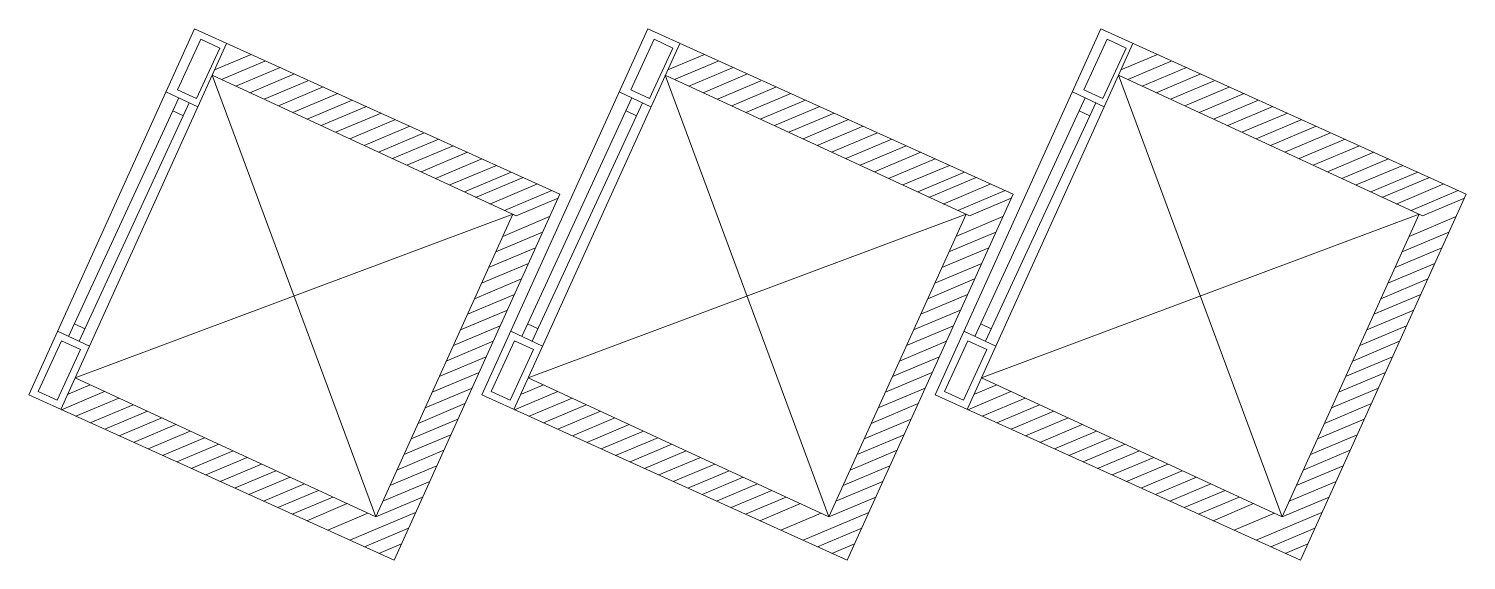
# Model space of a CAD drawing. Header units: metres. Extents: x 7 to 327053, y 40 to 7393807.
# Drawn here: x 6.51 to 12.7, y 40.05 to 42.34 of the extents above.
import ezdxf

# ---------------------------------------------------------------- set-up
doc = ezdxf.new("R2010")
doc.units = ezdxf.units.M
doc.linetypes.add('CONTINUA', pattern=[0])
doc.layers.get('0').update_dxf_attribs({"lineweight": 18})

# ---------------------------------------------------------------- blocks, each defined once
blk = doc.blocks.new('Elevador')
at = {"linetype": 'CONTINUA'}
for p, q in [((326069.6555, 7392813.644), (326068.9418, 7392812.0679)), ((326071.2272, 7392812.9323), (326069.6555, 7392813.644)), ((326070.5135, 7392811.3563), (326068.9418, 7392812.0679))]:
    blk.add_line(p, q, dxfattribs=at)
at = {"color": 0}
for p, q in [((326069.593, 7392813.5061), (326069.7831, 7392813.5862)), ((326069.6234, 7392813.5731), (326069.721, 7392813.6143)), ((326069.5627, 7392813.439), (326069.8452, 7392813.5581)), ((326069.7675, 7392813.4416), (326069.9409, 7392813.5147)), ((326069.5323, 7392813.372), (326069.7341, 7392813.457)), ((326069.857, 7392813.4003), (326070.0313, 7392813.4738)), ((326069.9184, 7392813.3719), (326070.0934, 7392813.4456)), ((326069.5019, 7392813.3049), (326069.7038, 7392813.39)), ((326069.9798, 7392813.3435), (326070.1555, 7392813.4175)), ((326070.0412, 7392813.3151), (326070.2175, 7392813.3894)), ((326069.4716, 7392813.2378), (326069.6734, 7392813.3229)), ((326070.1026, 7392813.2867), (326070.2796, 7392813.3613)), ((326070.164, 7392813.2584), (326070.3417, 7392813.3332)), ((326070.2254, 7392813.23), (326070.4037, 7392813.3051)), ((326070.2868, 7392813.2016), (326070.4658, 7392813.277)), ((326069.4412, 7392813.1708), (326069.643, 7392813.2558)), ((326070.3482, 7392813.1732), (326070.5278, 7392813.2489)), ((326070.4096, 7392813.1448), (326070.5899, 7392813.2208)), ((326069.4109, 7392813.1037), (326069.6127, 7392813.1888)), ((326070.471, 7392813.1165), (326070.652, 7392813.1927)), ((326070.5324, 7392813.0881), (326070.714, 7392813.1646)), ((326070.5938, 7392813.0597), (326070.7761, 7392813.1365)), ((326069.3805, 7392813.0367), (326069.5823, 7392813.1217)), ((326070.6552, 7392813.0313), (326070.8382, 7392813.1084)), ((326070.7167, 7392813.0029), (326070.9002, 7392813.0803)), ((326069.3501, 7392812.9696), (326069.552, 7392813.0547)), ((326070.7781, 7392812.9746), (326070.9623, 7392813.0522)), ((326070.8395, 7392812.9462), (326071.0243, 7392813.0241)), ((326069.3198, 7392812.9026), (326069.5216, 7392812.9876)), ((326071.0895, 7392812.9946), (326070.3763, 7392811.4197)), ((326070.9009, 7392812.9178), (326071.0864, 7392812.996)), ((326071.1056, 7392812.9554), (326071.1873, 7392812.9176)), ((326069.2894, 7392812.8355), (326069.4912, 7392812.9206)), ((326071.2272, 7392812.9323), (326070.5135, 7392811.3563)), ((326070.9623, 7392812.8894), (326071.0574, 7392812.9295)), ((326069.259, 7392812.7685), (326069.4609, 7392812.8535)), ((326069.2287, 7392812.7014), (326069.4305, 7392812.7865)), ((326069.1983, 7392812.6343), (326069.4001, 7392812.7194)), ((326070.9662, 7392812.7224), (326071.1031, 7392812.6582)), ((326071.0049, 7392812.7374), (326071.0864, 7392812.6991)), ((326069.1679, 7392812.5673), (326069.3698, 7392812.6523)), ((326069.1376, 7392812.5002), (326069.3394, 7392812.5853)), ((326069.1072, 7392812.4332), (326069.309, 7392812.5182)), ((326069.0768, 7392812.3661), (326069.2787, 7392812.4512)), ((326069.0465, 7392812.2991), (326069.2483, 7392812.3841)), ((326069.0161, 7392812.232), (326069.2179, 7392812.3171)), ((326068.9858, 7392812.165), (326069.1876, 7392812.25)), ((326068.9498, 7392812.0855), (326069.1294, 7392812.1612)), ((326068.9762, 7392812.0524), (326069.1794, 7392812.1381)), ((326069.0381, 7392812.0243), (326069.2432, 7392812.1108)), ((326069.1002, 7392811.9962), (326069.3046, 7392812.0824)), ((326069.1508, 7392811.9733), (326069.3522, 7392812.0582)), ((326069.215, 7392811.9443), (326069.4157, 7392812.0288)), ((326069.2771, 7392811.9161), (326069.4771, 7392812.0005)), ((326069.3391, 7392811.888), (326069.5385, 7392811.9721)), ((326069.4012, 7392811.8599), (326069.5999, 7392811.9437)), ((326069.4633, 7392811.8318), (326069.6614, 7392811.9153)), ((326069.5253, 7392811.8037), (326069.7228, 7392811.8869)), ((326069.5874, 7392811.7756), (326069.7842, 7392811.8586)), ((326069.6494, 7392811.7475), (326069.8456, 7392811.8302)), ((326069.7115, 7392811.7194), (326069.907, 7392811.8018)), ((326069.7736, 7392811.6913), (326069.9684, 7392811.7734)), ((326069.8356, 7392811.6632), (326070.0298, 7392811.7451)), ((326069.8977, 7392811.6351), (326070.0912, 7392811.7167)), ((326069.9598, 7392811.607), (326070.1526, 7392811.6883)), ((326070.027, 7392811.5811), (326070.214, 7392811.6599)), ((326070.5, 7392811.6929), (326070.6367, 7392811.6282)), ((326070.5056, 7392811.657), (326070.587, 7392811.6185)), ((326070.0839, 7392811.5508), (326070.2754, 7392811.6315)), ((326070.1459, 7392811.5227), (326070.3368, 7392811.6032)), ((326070.2112, 7392811.496), (326070.3982, 7392811.5748)), ((326070.2701, 7392811.4665), (326070.4276, 7392811.5329))]:
    blk.add_line(p, q, dxfattribs=at)
for p, q in [((326069.7341, 7392813.457), (326069.1442, 7392812.1543)), ((326069.7341, 7392813.457), (326071.0281, 7392812.859)), ((326070.4382, 7392811.5563), (326069.7341, 7392813.457)), ((326071.1056, 7392812.9554), (326071.0049, 7392812.7374)), ((326071.1873, 7392812.9176), (326071.0864, 7392812.6991)), ((326069.1442, 7392812.1543), (326071.0281, 7392812.859)), ((326071.0104, 7392812.7016), (326070.5363, 7392811.6757)), ((326071.0557, 7392812.6804), (326070.5815, 7392811.6543)), ((326070.9854, 7392812.6474), (326071.0307, 7392812.6264)), ((326069.1294, 7392812.1612), (326070.4382, 7392811.5563)), ((326069.1794, 7392812.1381), (326069.1794, 7392812.1381)), ((326070.5617, 7392811.7306), (326070.607, 7392811.7096)), ((326070.5056, 7392811.657), (326070.4051, 7392811.4394)), ((326070.587, 7392811.6185), (326070.4868, 7392811.4017)), ((326070.4051, 7392811.4394), (326070.4868, 7392811.4017))]:
    blk.add_line(p, q)

msp = doc.modelspace()

# ---------------------------------------------------------------- block references
at = {"rotation": 180}
for p in [(326077.7419, 7392853.6958), (326079.6919, 7392853.6958), (326081.6419, 7392853.6958)]:
    msp.add_blockref('Elevador', p, dxfattribs=at)

doc.saveas('drawing.dxf')
